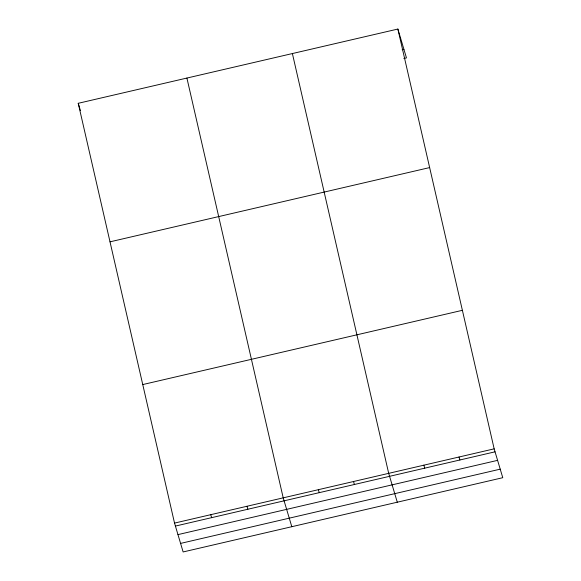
<?xml version="1.0" encoding="UTF-8"?>
<svg xmlns="http://www.w3.org/2000/svg" width="581" height="581" viewBox="0 0 581 581"><rect width="100%" height="100%" fill="white"/><g stroke="black" fill="none" stroke-linecap="round" stroke-linejoin="round"><path stroke-width="0.87" d="M397.869 29.05L494.162 448.844L502.768 477.698L183.131 551.95L174.532 523.096L78.232 103.302L397.869 29.05L406.468 57.904L403.831 58.514M402.161 49.77L403.918 49.363M110.012 241.834L429.642 167.582M142.752 384.564L462.389 310.312M174.532 523.096L494.162 448.844M175.418 526.074L495.048 451.822M177.968 534.614L497.597 460.355M180.589 543.409L500.219 469.157M459.005 457.015L459.891 459.985M423.847 465.178L424.733 468.155M397.288 502.202L388.689 473.348L292.388 53.554M353.524 481.518L354.41 484.489M318.366 489.681L319.252 492.659M291.807 526.706L283.208 497.852L186.908 78.057M246.983 506.269L247.869 509.239M210.758 514.686L211.644 517.656M78.232 103.302L80.396 110.55"/></g></svg>
